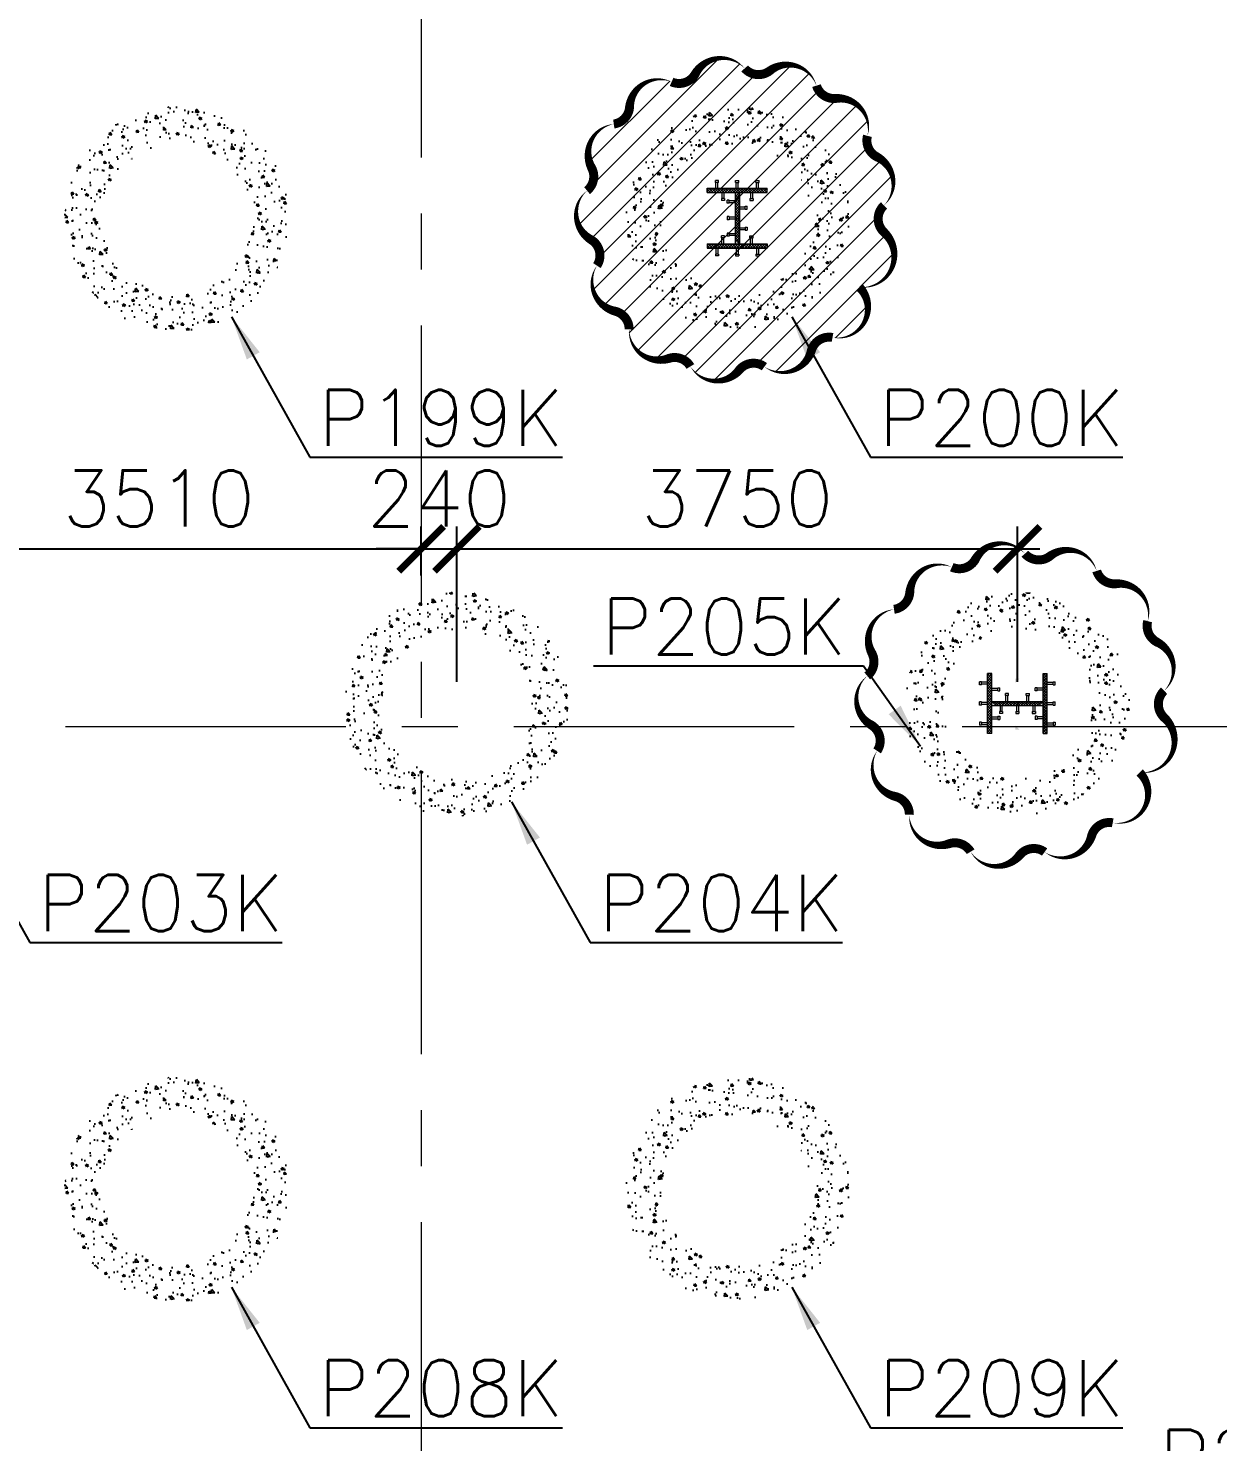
# Model space of a CAD drawing. Header units: millimetres. Extents: x -346728 to 1320345, y -537202 to -385966.
# Drawn here: x 210610 to 218569, y -444677 to -435219 of the extents above; entities that cross this region are included whole.
import ezdxf

# ---------------------------------------------------------------- set-up
doc = ezdxf.new("R2010")
doc.units = ezdxf.units.MM
doc.header["$LTSCALE"] = 100
doc.linetypes.add('X1326_GLB$0$CENTER', pattern=[2, 1.25, -0.25, 0.25, -0.25])
for name, color, linetype, lineweight in [('A-giao thong', 8, 'Continuous', 15), ('KCMANH', 8, 'Continuous', 13), ('KINGPOST', 5, 'Continuous', 20), ('X1326_GLB$0$A-tim', 8, 'X1326_GLB$0$CENTER', 9)]:
    doc.layers.add(name, color=color, linetype=linetype, lineweight=lineweight)
doc.layers.add('CL load', color=1, linetype='Continuous', plot=False)
for name, color, linetype in [('hach', 253, 'Continuous'), ('PILE MARK', 8, 'Continuous'), ('PL', 3, 'Continuous')]:
    doc.layers.add(name, color=color, linetype=linetype)
doc.styles.add('simplex', font='simplex.shx')
doc.dimstyles.new('100', dxfattribs={"dimscale": 150, "dimtxt": 2.5, "dimasz": 2, "dimexe": 1, "dimexo": 1, "dimgap": 1, "dimtad": 1, "dimdec": 0, "dimzin": 0, "dimdsep": 46, "dimtxsty": 'simplex', "dimblk": 'ARCHTICK', "dimcen": 1, "dimdle": 1, "dimclrd": 256, "dimclre": 256, "dimclrt": 6, "dimadec": 0, "dimazin": 0, "dimtfac": 1, "dimtdec": 0, "dimtix": 1, "dimtmove": 2, "dimatfit": 3, "dimfxl": 1, "dimtolj": 1, "dimtzin": 0, "dimarcsym": 0})
pattern_1 = [(45, (188543.33, 11377564.439), (-8.980256121, 8.980256121), []), (135, (188543.33, 11377564.439), (-8.980256121, -8.980256121), [])]

# ---------------------------------------------------------------- blocks, each defined once
blk = doc.blocks.new('_ArchTick')
at = {"color": 0, "linetype": 'ByBlock', "const_width": 0.15}
blk.add_lwpolyline([(-0.5, -0.5), (0.5, 0.5)], dxfattribs=at)
blk = doc.blocks.new('*D407')
at = {"layer": 'CL load', "lineweight": -2, "transparency": 16777216}
for p, q in [((209728.3, -439591.6), (209728.3, -438552.8)), ((213238.6, -438880.9), (213238.6, -438552.8)), ((209578.3, -438702.8), (213388.6, -438702.8))]:
    blk.add_line(p, q, dxfattribs=at)
at = {"layer": 'DEFPOINTS', "color": 0, "transparency": 16777216}
for p in [(213238.6, -438702.8), (213238.6, -439030.9), (209728.3, -439741.6)]:
    blk.add_point(p, dxfattribs=at)
at = {"layer": 'CL load', "lineweight": -2, "transparency": 16777216, "xscale": 300, "yscale": 300, "zscale": 300, "rotation": 180}
blk.add_blockref('_ArchTick', (209728.3, -438702.8), dxfattribs=at)
at = {"layer": 'CL load', "lineweight": -2, "transparency": 16777216, "xscale": 300, "yscale": 300, "zscale": 300}
blk.add_blockref('_ArchTick', (213238.6, -438702.8), dxfattribs=at)
at = {"layer": 'CL load', "color": 6, "transparency": 16777216, "insert": (211483.4, -438365.3), "char_height": 375, "attachment_point": 5, "style": 'simplex'}
blk.add_mtext('\\A1;3510', dxfattribs=at)
blk = doc.blocks.new('*D408')
at = {"layer": 'CL load', "lineweight": -2, "transparency": 16777216}
for p, q in [((213238.6, -438880.9), (213238.6, -438552.8)), ((213478.3, -439591.6), (213478.3, -438552.8)), ((213238.6, -438702.8), (212938.6, -438702.8)), ((213238.6, -438702.8), (213478.3, -438702.8)), ((213478.3, -438702.8), (213778.3, -438702.8))]:
    blk.add_line(p, q, dxfattribs=at)
at = {"layer": 'DEFPOINTS', "color": 0, "transparency": 16777216}
for p in [(213478.3, -438702.8), (213238.6, -439030.9), (213478.3, -439741.6)]:
    blk.add_point(p, dxfattribs=at)
at = {"layer": 'CL load', "lineweight": -2, "transparency": 16777216, "xscale": 300, "yscale": 300, "zscale": 300}
blk.add_blockref('_ArchTick', (213238.6, -438702.8), dxfattribs=at)
at = {"layer": 'CL load', "lineweight": -2, "transparency": 16777216, "xscale": 300, "yscale": 300, "zscale": 300, "rotation": 180}
blk.add_blockref('_ArchTick', (213478.3, -438702.8), dxfattribs=at)
at = {"layer": 'CL load', "color": 6, "transparency": 16777216, "insert": (213358.4, -438365.3), "char_height": 375, "attachment_point": 5, "style": 'simplex'}
blk.add_mtext('\\A1;240', dxfattribs=at)
blk = doc.blocks.new('*D409')
at = {"layer": 'CL load', "lineweight": -2, "transparency": 16777216}
for p, q in [((213478.3, -439591.6), (213478.3, -438552.8)), ((217228.3, -439591.6), (217228.3, -438552.8)), ((213328.3, -438702.8), (217378.3, -438702.8))]:
    blk.add_line(p, q, dxfattribs=at)
at = {"layer": 'DEFPOINTS', "color": 0, "transparency": 16777216}
for p in [(217228.3, -438702.8), (213478.3, -439741.6), (217228.3, -439741.6)]:
    blk.add_point(p, dxfattribs=at)
at = {"layer": 'CL load', "lineweight": -2, "transparency": 16777216, "xscale": 300, "yscale": 300, "zscale": 300, "rotation": 180}
blk.add_blockref('_ArchTick', (213478.3, -438702.8), dxfattribs=at)
at = {"layer": 'CL load', "lineweight": -2, "transparency": 16777216, "xscale": 300, "yscale": 300, "zscale": 300}
blk.add_blockref('_ArchTick', (217228.3, -438702.8), dxfattribs=at)
at = {"layer": 'CL load', "color": 6, "transparency": 16777216, "insert": (215353.3, -438365.3), "char_height": 375, "attachment_point": 5, "style": 'simplex'}
blk.add_mtext('\\A1;3750', dxfattribs=at)
blk = doc.blocks.new('LVL-KHUNGTEN')
blk.add_lwpolyline([(61072.9, 41092.8), (119123.5, 41092.8), (119123.5, 61.9), (61072.9, 61.9)], close=True)
blk = doc.blocks.new('KP50')
at = {"ltscale": 0.1}
h = blk.add_hatch(color=6, dxfattribs=at)
h.dxf.hatch_style = 1
h.paths.add_polyline_path([(14.4, 171.2), (-14.4, 171.2), (-14.4, 142.4)])
h.paths.add_polyline_path([(-14.4, -142.4), (-14.4, -171.2), (14.4, -171.2)])
at = {"layer": 'KCMANH', "linetype": 'ByBlock'}
h = blk.add_hatch(dxfattribs=at)
h.set_pattern_fill('ANSI37', color=6, scale=4, style=0)
h.set_pattern_definition(pattern_1)
h.paths.add_polyline_path([(-200, 200), (-200, 171.2), (200, 171.2), (200, 200)])
h = blk.add_hatch(dxfattribs=at)
h.set_pattern_fill('ANSI37', color=6, scale=4, style=0)
h.set_pattern_definition([(45, (188728.93, 11377564.439), (-8.980256121, 8.980256121), []), (135, (188728.93, 11377564.439), (-8.980256121, -8.980256121), [])])
h.paths.add_polyline_path([(14.4, 171.2), (-14.4, 142.4), (-14.4, -142.4), (14.4, -171.2)])
h = blk.add_hatch(dxfattribs=at)
h.set_pattern_fill('ANSI37', color=6, scale=4, style=0)
h.set_pattern_definition(pattern_1)
h.paths.add_polyline_path([(-200, -171.2), (-200, -200), (200, -200), (200, -171.2)])
for p, q in [((-125.2, 252.8), (-146, 252.8)), ((-146, 240), (-146, 252.8)), ((-125.2, 240), (-146, 240)), ((-142, 200), (-142, 240)), ((-129.2, 200), (-129.2, 240)), ((-125.2, 240), (-125.2, 252.8)), ((-10.4, 252.8), (10.4, 252.8)), ((-10.4, 240), (-10.4, 252.8)), ((-10.4, 240), (10.4, 240)), ((-6.4, 200), (-6.4, 240)), ((6.4, 200), (6.4, 240)), ((10.4, 240), (10.4, 252.8)), ((125.2, 252.8), (146, 252.8)), ((125.2, 240), (125.2, 252.8)), ((125.2, 240), (146, 240)), ((129.2, 200), (129.2, 240)), ((142, 200), (142, 240)), ((146, 240), (146, 252.8)), ((-85.2, 131.2), (-106, 131.2)), ((-106, 131.2), (-106, 118.4)), ((-85.2, 118.4), (-106, 118.4)), ((-102, 171.2), (-102, 131.2)), ((-89.2, 171.2), (-89.2, 131.2)), ((-85.2, 131.2), (-85.2, 118.4)), ((-67.2, 99.6), (-67.2, 120.4)), ((-54.4, 120.4), (-67.2, 120.4)), ((-54.4, 99.6), (-67.2, 99.6)), ((-54.4, 99.6), (-54.4, 120.4)), ((-14.4, 116.4), (-54.4, 116.4)), ((-14.4, 103.6), (-54.4, 103.6)), ((85.2, 131.2), (106, 131.2)), ((85.2, 131.2), (85.2, 118.4)), ((85.2, 118.4), (106, 118.4)), ((89.2, 171.2), (89.2, 131.2)), ((102, 171.2), (102, 131.2)), ((106, 131.2), (106, 118.4)), ((-67.2, 10.4), (-67.2, -10.4)), ((-54.4, 10.4), (-67.2, 10.4)), ((-54.4, 10.4), (-54.4, -10.4)), ((-14.4, 6.4), (-54.4, 6.4)), ((14.4, 76.4), (54.4, 76.4)), ((14.4, 63.6), (54.4, 63.6)), ((54.4, 59.6), (54.4, 80.4)), ((54.4, 80.4), (67.2, 80.4)), ((54.4, 59.6), (67.2, 59.6)), ((67.2, 59.6), (67.2, 80.4)), ((-54.4, -10.4), (-67.2, -10.4)), ((-14.4, -6.4), (-54.4, -6.4)), ((14.4, -63.6), (54.4, -63.6)), ((14.4, -76.4), (54.4, -76.4)), ((54.4, -59.6), (54.4, -80.4)), ((54.4, -59.6), (67.2, -59.6)), ((54.4, -80.4), (67.2, -80.4)), ((67.2, -59.6), (67.2, -80.4)), ((-85.2, -118.4), (-106, -118.4)), ((-106, -131.2), (-106, -118.4)), ((-85.2, -131.2), (-106, -131.2)), ((-102, -171.2), (-102, -131.2)), ((-89.2, -171.2), (-89.2, -131.2)), ((-85.2, -131.2), (-85.2, -118.4)), ((-67.2, -99.6), (-67.2, -120.4)), ((-54.4, -99.6), (-67.2, -99.6)), ((-54.4, -120.4), (-67.2, -120.4)), ((-54.4, -99.6), (-54.4, -120.4)), ((-14.4, -103.6), (-54.4, -103.6)), ((-14.4, -116.4), (-54.4, -116.4)), ((85.2, -118.4), (106, -118.4)), ((85.2, -131.2), (85.2, -118.4)), ((85.2, -131.2), (106, -131.2)), ((89.2, -171.2), (89.2, -131.2)), ((102, -171.2), (102, -131.2)), ((106, -131.2), (106, -118.4)), ((-125.2, -240), (-146, -240)), ((-146, -240), (-146, -252.8)), ((-125.2, -252.8), (-146, -252.8)), ((-142, -200), (-142, -240)), ((-129.2, -200), (-129.2, -240)), ((-125.2, -240), (-125.2, -252.8)), ((-10.4, -240), (10.4, -240)), ((-10.4, -240), (-10.4, -252.8)), ((-10.4, -252.8), (10.4, -252.8)), ((-6.4, -200), (-6.4, -240)), ((6.4, -200), (6.4, -240)), ((10.4, -240), (10.4, -252.8)), ((125.2, -240), (146, -240)), ((125.2, -240), (125.2, -252.8)), ((125.2, -252.8), (146, -252.8)), ((129.2, -200), (129.2, -240)), ((142, -200), (142, -240)), ((146, -240), (146, -252.8))]:
    blk.add_line(p, q, dxfattribs=at)
at = {"layer": 'KINGPOST', "color": 6, "linetype": 'ByBlock'}
for p, q in [((-200, 200), (200, 200)), ((-200, 171.2), (-200, 200)), ((200, 171.2), (200, 200)), ((-200, 171.2), (200, 171.2)), ((-14.4, 171.2), (-14.4, -171.2)), ((-14.4, 142.4), (14.4, 171.2)), ((14.4, 171.2), (14.4, -171.2)), ((-200, -171.2), (200, -171.2)), ((-200, -171.2), (-200, -200)), ((-14.4, -142.4), (14.4, -171.2)), ((200, -171.2), (200, -200)), ((-200, -200), (200, -200))]:
    blk.add_line(p, q, dxfattribs=at)
blk.add_lwpolyline([(-14.4, 0), (14.4, 0)], dxfattribs=at)
blk = doc.blocks.new('B1 Kingpost Layout Plan1')
at = {"layer": 'KCMANH', "linetype": 'ByBlock'}
blk.add_blockref('KP50', (64989.6, -21723.8, 0), dxfattribs=at)
at = {"layer": 'KCMANH', "linetype": 'ByBlock', "rotation": 90}
blk.add_blockref('KP50', (66864.6, -24971.4, 0), dxfattribs=at)

msp = doc.modelspace()

# ---------------------------------------------------------------- hatches: boundary and pattern name
at = {"ltscale": 0.1}
h = msp.add_hatch(color=3, dxfattribs=at)
h.dxf.hatch_style = 1
h.paths.add_polyline_path([(215367.7, -436322.8), (215338.9, -436322.8), (215338.9, -436351.6)])
h.paths.add_polyline_path([(215338.9, -436636.4), (215338.9, -436665.2), (215367.7, -436665.2)])
h = msp.add_hatch(color=6, dxfattribs=at)
h.dxf.hatch_style = 1
h.paths.add_polyline_path([(217242.7, -439570.4), (217213.9, -439570.4), (217213.9, -439599.2)])
h.paths.add_polyline_path([(217213.9, -439884), (217213.9, -439912.8), (217242.7, -439912.8)])
at = {"layer": 'A-giao thong', "transparency": 33554572}
h = msp.add_hatch(dxfattribs=at)
h.set_pattern_fill('ANSI31', color=256, scale=1000)
h.set_pattern_definition([(45, (177004.3, -533750.62), (-88.38835, 88.38835), [])])
edge = h.paths.add_edge_path()
edge.add_arc((216198.4, -436258.3), 200.1, 313.189, 423.189)
edge.add_arc((216344.2, -435969.8), 123.2, 165.32463, 243.189, ccw=False)
edge.add_arc((216031.2, -435887.8), 200.3, 345.32463, 455.32463)
edge.add_arc((216001.2, -435565.7), 123.2, 197.45235, 275.32463, ccw=False)
edge.add_arc((215692.7, -435662.7), 200.2, 17.45235, 127.45235)
edge.add_arc((215496, -435405.9), 123.2, 221.33742, 307.45235, ccw=False)
edge.add_arc((215250.9, -435621.5), 203.2, 41.33742, 151.33742)
edge.add_arc((214964.6, -435465), 123.2, 245.97207, 331.33742, ccw=False)
edge.add_arc((214832.9, -435760.4), 200.3, 65.97207, 175.97207)
edge.add_arc((214510.2, -435737.6), 123.2, 278.09941, 355.97207, ccw=False)
edge.add_arc((214555.8, -436057.9), 200.3, 98.09941, 208.09941)
edge.add_arc((214270.4, -436210.3), 123.2, -50.51419, 28.09941, ccw=False)
edge.add_arc((214476.4, -436460.2), 200.7, 129.48581, 239.48581)
edge.add_arc((214311.9, -436739.2), 123.2, -33.38585, 59.48581, ccw=False)
edge.add_arc((214581.9, -436917.1), 200.1, 146.61415, 256.61415)
edge.add_arc((214507, -437231.6), 123.2, -1.25134, 76.61415, ccw=False)
edge.add_arc((214830.5, -437238.7), 200.3, 178.74866, 288.74866)
edge.add_arc((214934.5, -437545), 123.2, 30.87684, 108.74866, ccw=False)
edge.add_arc((215212, -437379.1), 200.2, 210.87684, 320.87684)
edge.add_arc((215462.9, -437583.1), 123.2, 54.01227, 140.87684, ccw=False)
edge.add_arc((215654.7, -437319.1), 203.1, 234.01227, 344.01227)
edge.add_arc((215968.4, -437409), 123.2, 79.39644, 164.01227, ccw=False)
edge.add_arc((216027.9, -437091), 200.3, 259.39644, 404.1286)
edge.add_arc((216192.8, -436740.7), 212, 264.27964, 407.39823)
edge.add_arc((216419.6, -436494), 123.2, 133.189, 227.39823, ccw=False)
at = {"layer": 'hach'}
h = msp.add_hatch(dxfattribs=at)
h.set_pattern_fill('ANSI31', color=256, scale=70)
h.set_pattern_definition([(45, (121918.56, -508591.22), (-157.15448, 157.15448), [])])
h.paths.add_polyline_path([(142200.7, -410142.2), (128621.2, -428107.5), (155914.1, -501359), (162214.1, -503970.9), (238136.4, -469396.6), (242695.2, -462329.4), (242687.2, -415142.7), (237685.1, -410142.2)])
h.paths.add_polyline_path([(142797.9, -411342.2), (129975.7, -428305.7), (156856.2, -500450.6), (162191.6, -502662.6), (237318.8, -468450.4), (241495.1, -461976.1), (241487, -415639.4), (237188.2, -411342.2)], flags=16)
h = msp.add_hatch(dxfattribs=at)
h.set_pattern_fill('AR-CONC', color=256, scale=4)
h.set_pattern_definition([(50, (121918.56, -508591.2), (728.7387, -63.7563), [76.2, -838.2]), (355, (121918.56, -508591.2), (-140.9737, 764.2274), [60.96, -670.5623]), (100.45144, (121979.3, -508596.54), (587.765, 700.471), [64.76, -712.361]), (46.1842, (121918.6, -508388), (1084.316, -168.1693), [114.3, -1257.3]), (96.63556, (122008.9, -508402), (949.6165, 989.7045), [97.14, -1068.5424]), (351.18415, (121918.6, -508388), (949.6165, 989.7045), [91.44, -1005.839]), (21, (122020.16, -508438.8), (606.4576, -409.0608), [76.2, -838.2]), (326, (122020.16, -508438.8), (247.208, 736.752), [60.96, -670.56]), (71.45144, (122070.7, -508472.9), (853.6657, 327.691), [64.76, -712.3598]), (37.5, (121918.56, -508591.22), (12.3544, 338.22016), [0, -662.432, 0, -680.72, 0, -673.1]), (7.5, (121918.56, -508591.22), (267.27865, 400.7223), [0, -388.112, 0, -647.192, 0, -256.54]), (327.5, (121692, -508591.22), (542.3624, -22.91498), [0, -254, 0, -792.48, 0, -1051.56]), (317.5, (121590.4, -508591.2), (592.5167, 101.706), [0, -330.2, 0, -526.288, 0, -746.76])])
h.paths.add_polyline_path([(142200.7, -410142.2), (128621.2, -428107.5), (155914.1, -501359), (162214.1, -503970.9), (238136.4, -469396.6), (242695.2, -462329.4), (242687.2, -415142.7), (237685.1, -410142.2)])
h.paths.add_polyline_path([(142797.9, -411342.2), (129975.7, -428305.7), (156856.2, -500450.6), (162191.6, -502662.6), (237318.8, -468450.4), (241495.1, -461976.1), (241487, -415639.4), (237188.2, -411342.2)], flags=16)
at = {"layer": 'PL'}
h = msp.add_hatch(dxfattribs=at)
h.set_pattern_fill('AR-CONC', color=6)
h.set_pattern_definition([(130, (204105.03, -448955.26), (-182.1847, -15.9391), [19.05, -209.55]), (185, (204105.03, -448955.26), (35.2434, 191.0568), [15.24, -167.6406]), (79.5486, (204089.85, -448956.59), (-146.9412, 175.1178), [16.19, -178.0902]), (133.8158, (204105.03, -448904.46), (-271.079, -42.0423), [28.575, -314.325]), (83.3644, (204082.44, -448907.97), (-237.404, 247.426), [24.285, -267.1356]), (188.8158, (204105.03, -448904.46), (-237.404, 247.426), [22.86, -251.4597]), (159, (204079.63, -448917.16), (-151.6144, -102.2652), [19.05, -209.55]), (214, (204079.63, -448917.16), (-61.802, 184.188), [15.24, -167.64]), (108.5486, (204067, -448925.68), (-213.4164, 81.9228), [16.19, -178.09]), (142.5, (204105.03, -448955.26), (-3.0886, 84.55504), [0, -165.608, 0, -170.18, 0, -168.275]), (172.5, (204105.03, -448955.26), (-66.81966, 100.1806), [0, -97.028, 0, -161.798, 0, -64.135]), (212.5, (204161.67, -448955.26), (-135.5906, -5.72874), [0, -63.5, 0, -198.12, 0, -262.89]), (222.5, (204187.07, -448955.26), (-148.1292, 25.4265), [0, -82.55, 0, -131.572, 0, -186.69])])
edge = h.paths.add_edge_path()
edge.add_ellipse((211603.3, -436494), major_axis=(530.3, 530.3), ratio=1, start_angle=135, end_angle=315)
edge.add_ellipse((211603.3, -436494), major_axis=(530.3, 530.3), ratio=1, start_angle=315, end_angle=495)
edge = h.paths.add_edge_path(flags=16)
edge.add_ellipse((211603.3, -436494), major_axis=(-353.6, 353.6), ratio=1, start_angle=45, end_angle=225, ccw=False)
edge.add_ellipse((211603.3, -436494), major_axis=(-353.6, 353.6), ratio=1, start_angle=-135, end_angle=45, ccw=False)
h.paths.add_polyline_path([(211603.3, -435994), (212036.3, -436744), (211170.3, -436744)], flags=0)
h = msp.add_hatch(dxfattribs=at)
h.set_pattern_fill('AR-CONC', color=6)
h.set_pattern_definition([(130, (204105.03, -448955.26), (-182.1847, -15.9391), [19.05, -209.55]), (185, (204105.03, -448955.26), (35.2434, 191.0568), [15.24, -167.6406]), (79.5486, (204089.85, -448956.59), (-146.9412, 175.1178), [16.19, -178.0902]), (133.8158, (204105.03, -448904.46), (-271.079, -42.0423), [28.575, -314.325]), (83.3644, (204082.44, -448907.97), (-237.404, 247.426), [24.285, -267.1356]), (188.8158, (204105.03, -448904.46), (-237.404, 247.426), [22.86, -251.4597]), (159, (204079.63, -448917.16), (-151.6144, -102.2652), [19.05, -209.55]), (214, (204079.63, -448917.16), (-61.802, 184.188), [15.24, -167.64]), (108.5486, (204067, -448925.68), (-213.4164, 81.9228), [16.19, -178.09]), (142.5, (204105.03, -448955.26), (-3.0886, 84.55504), [0, -165.608, 0, -170.18, 0, -168.275]), (172.5, (204105.03, -448955.26), (-66.81966, 100.1806), [0, -97.028, 0, -161.798, 0, -64.135]), (212.5, (204161.673, -448955.26), (-135.5906, -5.72874), [0, -63.5, 0, -198.12, 0, -262.89]), (222.5, (204187.07, -448955.26), (-148.1292, 25.4265), [0, -82.55, 0, -131.572, 0, -186.69])])
edge = h.paths.add_edge_path()
edge.add_ellipse((211603.3, -436494), major_axis=(530.3, 530.3), ratio=1, start_angle=135, end_angle=315)
edge.add_ellipse((211603.3, -436494), major_axis=(530.3, 530.3), ratio=1, start_angle=315, end_angle=495)
edge = h.paths.add_edge_path(flags=16)
edge.add_ellipse((211603.3, -436494), major_axis=(-353.6, 353.6), ratio=1, start_angle=45, end_angle=225, ccw=False)
edge.add_ellipse((211603.3, -436494), major_axis=(353.6, 353.6), ratio=1, start_angle=-45, end_angle=135, ccw=False)
h.paths.add_polyline_path([(211603.3, -435994), (212036.3, -436744), (211170.3, -436744)], flags=0)
h = msp.add_hatch(dxfattribs=at)
h.set_pattern_fill('AR-CONC', color=6)
h.set_pattern_definition([(130, (200355.03, -448955.26), (-182.1847, -15.9391), [19.05, -209.55]), (185, (200355.03, -448955.26), (35.2434, 191.0568), [15.24, -167.6406]), (79.5486, (200339.85, -448956.59), (-146.9412, 175.1178), [16.19, -178.0902]), (133.8158, (200355.03, -448904.46), (-271.079, -42.0423), [28.575, -314.325]), (83.3644, (200332.44, -448907.97), (-237.404, 247.426), [24.285, -267.1356]), (188.8158, (200355.03, -448904.46), (-237.404, 247.426), [22.86, -251.4597]), (159, (200329.63, -448917.16), (-151.6144, -102.2652), [19.05, -209.55]), (214, (200329.63, -448917.16), (-61.802, 184.188), [15.24, -167.64]), (108.5486, (200317, -448925.68), (-213.4164, 81.9228), [16.19, -178.09]), (142.5, (200355.03, -448955.26), (-3.0886, 84.55504), [0, -165.608, 0, -170.18, 0, -168.275]), (172.5, (200355.03, -448955.26), (-66.81966, 100.18057), [0, -97.028, 0, -161.798, 0, -64.135]), (212.5, (200411.67, -448955.26), (-135.5906, -5.72874), [0, -63.5, 0, -198.12, 0, -262.89]), (222.5, (200437.07, -448955.26), (-148.1292, 25.4265), [0, -82.55, 0, -131.572, 0, -186.69])])
edge = h.paths.add_edge_path()
edge.add_ellipse((215353.3, -436494), major_axis=(530.3, 530.3), ratio=1, start_angle=135, end_angle=315)
edge.add_ellipse((215353.3, -436494), major_axis=(530.3, 530.3), ratio=1, start_angle=315, end_angle=495)
edge = h.paths.add_edge_path(flags=16)
edge.add_ellipse((215353.3, -436494), major_axis=(-353.6, 353.6), ratio=1, start_angle=45, end_angle=225, ccw=False)
edge.add_ellipse((215353.3, -436494), major_axis=(-353.6, 353.6), ratio=1, start_angle=-135, end_angle=45, ccw=False)
h.paths.add_polyline_path([(215353.3, -435994), (215786.3, -436744), (214920.3, -436744)], flags=0)
h = msp.add_hatch(dxfattribs=at)
h.set_pattern_fill('AR-CONC', color=6)
h.set_pattern_definition([(130, (200355.03, -448955.26), (-182.1847, -15.9391), [19.05, -209.55]), (185, (200355.03, -448955.26), (35.2434, 191.0568), [15.24, -167.6406]), (79.5486, (200339.85, -448956.59), (-146.9412, 175.1178), [16.19, -178.0902]), (133.8158, (200355.03, -448904.46), (-271.079, -42.0423), [28.575, -314.325]), (83.3644, (200332.44, -448907.97), (-237.404, 247.426), [24.285, -267.1356]), (188.8158, (200355.03, -448904.46), (-237.404, 247.426), [22.86, -251.4597]), (159, (200329.63, -448917.16), (-151.6144, -102.2652), [19.05, -209.55]), (214, (200329.63, -448917.16), (-61.802, 184.188), [15.24, -167.64]), (108.5486, (200317, -448925.68), (-213.4164, 81.9228), [16.19, -178.09]), (142.5, (200355.03, -448955.26), (-3.0886, 84.55504), [0, -165.608, 0, -170.18, 0, -168.275]), (172.5, (200355.03, -448955.26), (-66.81966, 100.18057), [0, -97.028, 0, -161.798, 0, -64.135]), (212.5, (200411.673, -448955.26), (-135.5906, -5.72874), [0, -63.5, 0, -198.12, 0, -262.89]), (222.5, (200437.07, -448955.26), (-148.1292, 25.4265), [0, -82.55, 0, -131.572, 0, -186.69])])
edge = h.paths.add_edge_path()
edge.add_ellipse((215353.3, -436494), major_axis=(530.3, 530.3), ratio=1, start_angle=135, end_angle=315)
edge.add_ellipse((215353.3, -436494), major_axis=(530.3, 530.3), ratio=1, start_angle=315, end_angle=495)
edge = h.paths.add_edge_path(flags=16)
edge.add_ellipse((215353.3, -436494), major_axis=(-353.6, 353.6), ratio=1, start_angle=45, end_angle=225, ccw=False)
edge.add_ellipse((215353.3, -436494), major_axis=(353.6, 353.6), ratio=1, start_angle=-45, end_angle=135, ccw=False)
h.paths.add_polyline_path([(215353.3, -435994), (215786.3, -436744), (214920.3, -436744)], flags=0)
h = msp.add_hatch(dxfattribs=at)
h.set_pattern_fill('AR-CONC', color=6)
h.set_pattern_definition([(130, (202230.03, -452202.86), (-182.1847, -15.9391), [19.05, -209.55]), (185, (202230.03, -452202.86), (35.2434, 191.0568), [15.24, -167.6406]), (79.5486, (202214.85, -452204.19), (-146.9412, 175.1178), [16.19, -178.0902]), (133.8158, (202230.03, -452152.06), (-271.079, -42.0423), [28.575, -314.325]), (83.3644, (202207.44, -452155.56), (-237.404, 247.426), [24.285, -267.1356]), (188.8158, (202230.03, -452152.06), (-237.404, 247.426), [22.86, -251.4597]), (159, (202204.63, -452164.76), (-151.6144, -102.2652), [19.05, -209.55]), (214, (202204.63, -452164.76), (-61.802, 184.188), [15.24, -167.64]), (108.5486, (202192, -452173.28), (-213.4164, 81.9228), [16.19, -178.09]), (142.5, (202230.03, -452202.86), (-3.0886, 84.55504), [0, -165.608, 0, -170.18, 0, -168.275]), (172.5, (202230.03, -452202.86), (-66.81966, 100.18057), [0, -97.028, 0, -161.798, 0, -64.135]), (212.5, (202286.67, -452202.86), (-135.5906, -5.72874), [0, -63.5, 0, -198.12, 0, -262.89]), (222.5, (202312.07, -452202.86), (-148.1292, 25.4265), [0, -82.55, 0, -131.572, 0, -186.69])])
edge = h.paths.add_edge_path()
edge.add_ellipse((213478.3, -439741.6), major_axis=(-530.3, 530.3), ratio=1, start_angle=45, end_angle=225)
edge.add_ellipse((213478.3, -439741.6), major_axis=(530.3, 530.3), ratio=1, start_angle=315, end_angle=495)
edge = h.paths.add_edge_path(flags=16)
edge.add_ellipse((213478.3, -439741.6), major_axis=(353.6, 353.6), ratio=1, start_angle=135, end_angle=315, ccw=False)
edge.add_ellipse((213478.3, -439741.6), major_axis=(-353.6, 353.6), ratio=1, start_angle=-135, end_angle=45, ccw=False)
h.paths.add_polyline_path([(213478.3, -439241.6), (213911.3, -439991.6), (213045.3, -439991.6)], flags=0)
h = msp.add_hatch(dxfattribs=at)
h.set_pattern_fill('AR-CONC', color=6)
h.set_pattern_definition([(130, (202230.03, -452202.86), (-182.1847, -15.9391), [19.05, -209.55]), (185, (202230.03, -452202.86), (35.2434, 191.0568), [15.24, -167.6406]), (79.5486, (202214.85, -452204.19), (-146.9412, 175.1178), [16.19, -178.0902]), (133.8158, (202230.03, -452152.06), (-271.079, -42.0423), [28.575, -314.325]), (83.3644, (202207.44, -452155.56), (-237.404, 247.426), [24.285, -267.1356]), (188.8158, (202230.03, -452152.06), (-237.404, 247.426), [22.86, -251.4597]), (159, (202204.63, -452164.76), (-151.6144, -102.2652), [19.05, -209.55]), (214, (202204.63, -452164.76), (-61.802, 184.188), [15.24, -167.64]), (108.5486, (202192, -452173.28), (-213.4164, 81.9228), [16.19, -178.09]), (142.5, (202230.03, -452202.86), (-3.0886, 84.55504), [0, -165.608, 0, -170.18, 0, -168.275]), (172.5, (202230.03, -452202.86), (-66.81966, 100.18057), [0, -97.028, 0, -161.798, 0, -64.135]), (212.5, (202286.673, -452202.86), (-135.5906, -5.72874), [0, -63.5, 0, -198.12, 0, -262.89]), (222.5, (202312.07, -452202.86), (-148.1292, 25.4265), [0, -82.55, 0, -131.572, 0, -186.69])])
edge = h.paths.add_edge_path()
edge.add_ellipse((213478.3, -439741.6), major_axis=(-530.3, 530.3), ratio=1, start_angle=45, end_angle=225)
edge.add_ellipse((213478.3, -439741.6), major_axis=(530.3, 530.3), ratio=1, start_angle=315, end_angle=495)
edge = h.paths.add_edge_path(flags=16)
edge.add_ellipse((213478.3, -439741.6), major_axis=(-353.6, 353.6), ratio=1, start_angle=45, end_angle=225, ccw=False)
edge.add_ellipse((213478.3, -439741.6), major_axis=(353.6, 353.6), ratio=1, start_angle=-45, end_angle=135, ccw=False)
h.paths.add_polyline_path([(213478.3, -439241.6), (213911.3, -439991.6), (213045.3, -439991.6)], flags=0)
h = msp.add_hatch(dxfattribs=at)
h.set_pattern_fill('AR-CONC', color=6)
h.set_pattern_definition([(130, (198480.03, -452202.86), (-182.1847, -15.9391), [19.05, -209.55]), (185, (198480.03, -452202.86), (35.2434, 191.0568), [15.24, -167.6406]), (79.54856, (198464.85, -452204.19), (-146.9412, 175.1178), [16.19, -178.0902]), (133.8158, (198480.03, -452152.06), (-271.079, -42.0423), [28.575, -314.325]), (83.3644, (198457.44, -452155.56), (-237.404, 247.426), [24.285, -267.1356]), (188.8158, (198480.03, -452152.06), (-237.404, 247.426), [22.86, -251.4597]), (159, (198454.63, -452164.76), (-151.6144, -102.2652), [19.05, -209.55]), (214, (198454.63, -452164.76), (-61.802, 184.188), [15.24, -167.64]), (108.54855, (198442, -452173.28), (-213.4164, 81.9228), [16.19, -178.09]), (142.5, (198480.03, -452202.86), (-3.0886, 84.55504), [0, -165.608, 0, -170.18, 0, -168.275]), (172.5, (198480.03, -452202.86), (-66.81966, 100.18057), [0, -97.028, 0, -161.798, 0, -64.135]), (212.5, (198536.67, -452202.86), (-135.5906, -5.72874), [0, -63.5, 0, -198.12, 0, -262.89]), (222.5, (198562.07, -452202.86), (-148.1292, 25.4265), [0, -82.55, 0, -131.572, 0, -186.69])])
edge = h.paths.add_edge_path()
edge.add_ellipse((217228.3, -439741.6), major_axis=(-530.3, 530.3), ratio=1, start_angle=45, end_angle=225)
edge.add_ellipse((217228.3, -439741.6), major_axis=(530.3, 530.3), ratio=1, start_angle=315, end_angle=495)
edge = h.paths.add_edge_path(flags=16)
edge.add_ellipse((217228.3, -439741.6), major_axis=(353.6, 353.6), ratio=1, start_angle=135, end_angle=315, ccw=False)
edge.add_ellipse((217228.3, -439741.6), major_axis=(-353.6, 353.6), ratio=1, start_angle=-135, end_angle=45, ccw=False)
h.paths.add_polyline_path([(217228.3, -439241.6), (217661.3, -439991.6), (216795.3, -439991.6)], flags=0)
h = msp.add_hatch(dxfattribs=at)
h.set_pattern_fill('AR-CONC', color=6)
h.set_pattern_definition([(130, (198480.03, -452202.86), (-182.1847, -15.9391), [19.05, -209.55]), (185, (198480.03, -452202.86), (35.2434, 191.0568), [15.24, -167.6406]), (79.54856, (198464.85, -452204.19), (-146.9412, 175.1178), [16.19, -178.0902]), (133.8158, (198480.03, -452152.06), (-271.079, -42.0423), [28.575, -314.325]), (83.3644, (198457.44, -452155.56), (-237.404, 247.426), [24.285, -267.1356]), (188.8158, (198480.03, -452152.06), (-237.404, 247.426), [22.86, -251.4597]), (159, (198454.63, -452164.76), (-151.6144, -102.2652), [19.05, -209.55]), (214, (198454.63, -452164.76), (-61.802, 184.188), [15.24, -167.64]), (108.54855, (198442, -452173.28), (-213.4164, 81.9228), [16.19, -178.09]), (142.5, (198480.03, -452202.86), (-3.0886, 84.55504), [0, -165.608, 0, -170.18, 0, -168.275]), (172.5, (198480.03, -452202.86), (-66.81966, 100.18057), [0, -97.028, 0, -161.798, 0, -64.135]), (212.5, (198536.673, -452202.86), (-135.5906, -5.72874), [0, -63.5, 0, -198.12, 0, -262.89]), (222.5, (198562.07, -452202.86), (-148.1292, 25.4265), [0, -82.55, 0, -131.572, 0, -186.69])])
edge = h.paths.add_edge_path()
edge.add_ellipse((217228.3, -439741.6), major_axis=(-530.3, 530.3), ratio=1, start_angle=45, end_angle=225)
edge.add_ellipse((217228.3, -439741.6), major_axis=(530.3, 530.3), ratio=1, start_angle=315, end_angle=495)
edge = h.paths.add_edge_path(flags=16)
edge.add_ellipse((217228.3, -439741.6), major_axis=(-353.6, 353.6), ratio=1, start_angle=45, end_angle=225, ccw=False)
edge.add_ellipse((217228.3, -439741.6), major_axis=(353.6, 353.6), ratio=1, start_angle=-45, end_angle=135, ccw=False)
h.paths.add_polyline_path([(217228.3, -439241.6), (217661.3, -439991.6), (216795.3, -439991.6)], flags=0)
h = msp.add_hatch(dxfattribs=at)
h.set_pattern_fill('AR-CONC', color=6)
h.set_pattern_definition([(130, (204105.03, -455450.45), (-182.1847, -15.9391), [19.05, -209.55]), (185, (204105.03, -455450.45), (35.2434, 191.0568), [15.24, -167.6406]), (79.5486, (204089.85, -455451.78), (-146.9412, 175.1178), [16.19, -178.0902]), (133.8158, (204105.03, -455399.65), (-271.079, -42.0423), [28.575, -314.325]), (83.3644, (204082.44, -455403.16), (-237.404, 247.426), [24.285, -267.1356]), (188.8158, (204105.03, -455399.65), (-237.404, 247.426), [22.86, -251.4597]), (159, (204079.63, -455412.35), (-151.6144, -102.2652), [19.05, -209.55]), (214, (204079.63, -455412.35), (-61.802, 184.188), [15.24, -167.64]), (108.5486, (204067, -455420.87), (-213.4164, 81.9228), [16.19, -178.09]), (142.5, (204105.03, -455450.45), (-3.0886, 84.55504), [0, -165.608, 0, -170.18, 0, -168.275]), (172.5, (204105.03, -455450.45), (-66.81966, 100.1806), [0, -97.028, 0, -161.798, 0, -64.135]), (212.5, (204161.67, -455450.45), (-135.5906, -5.72874), [0, -63.5, 0, -198.12, 0, -262.89]), (222.5, (204187.07, -455450.45), (-148.1292, 25.4265), [0, -82.55, 0, -131.572, 0, -186.69])])
edge = h.paths.add_edge_path()
edge.add_ellipse((211603.3, -442989.2), major_axis=(530.3, 530.3), ratio=1, start_angle=135, end_angle=315)
edge.add_ellipse((211603.3, -442989.2), major_axis=(530.3, 530.3), ratio=1, start_angle=315, end_angle=495)
edge = h.paths.add_edge_path(flags=16)
edge.add_ellipse((211603.3, -442989.2), major_axis=(-353.6, 353.6), ratio=1, start_angle=45, end_angle=225, ccw=False)
edge.add_ellipse((211603.3, -442989.2), major_axis=(-353.6, 353.6), ratio=1, start_angle=-135, end_angle=45, ccw=False)
h.paths.add_polyline_path([(211603.3, -442489.2), (212036.3, -443239.2), (211170.3, -443239.2)], flags=0)
h = msp.add_hatch(dxfattribs=at)
h.set_pattern_fill('AR-CONC', color=6)
h.set_pattern_definition([(130, (204105.03, -455450.45), (-182.1847, -15.9391), [19.05, -209.55]), (185, (204105.03, -455450.45), (35.2434, 191.0568), [15.24, -167.6406]), (79.5486, (204089.85, -455451.78), (-146.9412, 175.1178), [16.19, -178.0902]), (133.8158, (204105.03, -455399.65), (-271.079, -42.0423), [28.575, -314.325]), (83.3644, (204082.44, -455403.16), (-237.404, 247.426), [24.285, -267.1356]), (188.8158, (204105.03, -455399.65), (-237.404, 247.426), [22.86, -251.4597]), (159, (204079.63, -455412.35), (-151.6144, -102.2652), [19.05, -209.55]), (214, (204079.63, -455412.35), (-61.802, 184.188), [15.24, -167.64]), (108.5486, (204067, -455420.88), (-213.4164, 81.9228), [16.19, -178.09]), (142.5, (204105.03, -455450.45), (-3.0886, 84.55504), [0, -165.608, 0, -170.18, 0, -168.275]), (172.5, (204105.03, -455450.45), (-66.81966, 100.1806), [0, -97.028, 0, -161.798, 0, -64.135]), (212.5, (204161.673, -455450.45), (-135.5906, -5.72874), [0, -63.5, 0, -198.12, 0, -262.89]), (222.5, (204187.07, -455450.45), (-148.1292, 25.4265), [0, -82.55, 0, -131.572, 0, -186.69])])
edge = h.paths.add_edge_path()
edge.add_ellipse((211603.3, -442989.2), major_axis=(530.3, 530.3), ratio=1, start_angle=135, end_angle=315)
edge.add_ellipse((211603.3, -442989.2), major_axis=(530.3, 530.3), ratio=1, start_angle=315, end_angle=495)
edge = h.paths.add_edge_path(flags=16)
edge.add_ellipse((211603.3, -442989.2), major_axis=(-353.6, 353.6), ratio=1, start_angle=45, end_angle=225, ccw=False)
edge.add_ellipse((211603.3, -442989.2), major_axis=(353.6, 353.6), ratio=1, start_angle=-45, end_angle=135, ccw=False)
h.paths.add_polyline_path([(211603.3, -442489.2), (212036.3, -443239.2), (211170.3, -443239.2)], flags=0)
h = msp.add_hatch(dxfattribs=at)
h.set_pattern_fill('AR-CONC', color=6)
h.set_pattern_definition([(130, (200355.03, -455450.45), (-182.1847, -15.9391), [19.05, -209.55]), (185, (200355.03, -455450.45), (35.2434, 191.0568), [15.24, -167.6406]), (79.5486, (200339.85, -455451.78), (-146.9412, 175.1178), [16.19, -178.0902]), (133.8158, (200355.03, -455399.65), (-271.079, -42.0423), [28.575, -314.325]), (83.3644, (200332.44, -455403.16), (-237.404, 247.426), [24.285, -267.1356]), (188.8158, (200355.03, -455399.65), (-237.404, 247.426), [22.86, -251.4597]), (159, (200329.63, -455412.35), (-151.6144, -102.2652), [19.05, -209.55]), (214, (200329.63, -455412.35), (-61.802, 184.188), [15.24, -167.64]), (108.5486, (200317, -455420.87), (-213.4164, 81.9228), [16.19, -178.09]), (142.5, (200355.03, -455450.45), (-3.0886, 84.55504), [0, -165.608, 0, -170.18, 0, -168.275]), (172.5, (200355.03, -455450.45), (-66.81966, 100.18057), [0, -97.028, 0, -161.798, 0, -64.135]), (212.5, (200411.67, -455450.45), (-135.5906, -5.72874), [0, -63.5, 0, -198.12, 0, -262.89]), (222.5, (200437.07, -455450.45), (-148.1292, 25.4265), [0, -82.55, 0, -131.572, 0, -186.69])])
edge = h.paths.add_edge_path()
edge.add_ellipse((215353.3, -442989.2), major_axis=(530.3, 530.3), ratio=1, start_angle=135, end_angle=315)
edge.add_ellipse((215353.3, -442989.2), major_axis=(530.3, 530.3), ratio=1, start_angle=315, end_angle=495)
edge = h.paths.add_edge_path(flags=16)
edge.add_ellipse((215353.3, -442989.2), major_axis=(-353.6, 353.6), ratio=1, start_angle=45, end_angle=225, ccw=False)
edge.add_ellipse((215353.3, -442989.2), major_axis=(-353.6, 353.6), ratio=1, start_angle=-135, end_angle=45, ccw=False)
h.paths.add_polyline_path([(215353.3, -442489.2), (215786.3, -443239.2), (214920.3, -443239.2)], flags=0)
h = msp.add_hatch(dxfattribs=at)
h.set_pattern_fill('AR-CONC', color=6)
h.set_pattern_definition([(130, (200355.03, -455450.45), (-182.1847, -15.9391), [19.05, -209.55]), (185, (200355.03, -455450.45), (35.2434, 191.0568), [15.24, -167.6406]), (79.5486, (200339.85, -455451.78), (-146.9412, 175.1178), [16.19, -178.0902]), (133.8158, (200355.03, -455399.65), (-271.079, -42.0423), [28.575, -314.325]), (83.3644, (200332.44, -455403.16), (-237.404, 247.426), [24.285, -267.1356]), (188.8158, (200355.03, -455399.65), (-237.404, 247.426), [22.86, -251.4597]), (159, (200329.63, -455412.35), (-151.6144, -102.2652), [19.05, -209.55]), (214, (200329.63, -455412.35), (-61.802, 184.188), [15.24, -167.64]), (108.5486, (200317, -455420.88), (-213.4164, 81.9228), [16.19, -178.09]), (142.5, (200355.03, -455450.45), (-3.0886, 84.55504), [0, -165.608, 0, -170.18, 0, -168.275]), (172.5, (200355.03, -455450.45), (-66.81966, 100.18057), [0, -97.028, 0, -161.798, 0, -64.135]), (212.5, (200411.673, -455450.45), (-135.5906, -5.72874), [0, -63.5, 0, -198.12, 0, -262.89]), (222.5, (200437.07, -455450.45), (-148.1292, 25.4265), [0, -82.55, 0, -131.572, 0, -186.69])])
edge = h.paths.add_edge_path()
edge.add_ellipse((215353.3, -442989.2), major_axis=(530.3, 530.3), ratio=1, start_angle=135, end_angle=315)
edge.add_ellipse((215353.3, -442989.2), major_axis=(530.3, 530.3), ratio=1, start_angle=315, end_angle=495)
edge = h.paths.add_edge_path(flags=16)
edge.add_ellipse((215353.3, -442989.2), major_axis=(-353.6, 353.6), ratio=1, start_angle=45, end_angle=225, ccw=False)
edge.add_ellipse((215353.3, -442989.2), major_axis=(353.6, 353.6), ratio=1, start_angle=-45, end_angle=135, ccw=False)
h.paths.add_polyline_path([(215353.3, -442489.2), (215786.3, -443239.2), (214920.3, -443239.2)], flags=0)

# ---------------------------------------------------------------- linework, layer by layer
at = {"color": 5, "elevation": -2718.3}
msp.add_lwpolyline([(216335.3, -436404.2, 0, 60, 0.520567), (216288.6, -436079.7, 60, 60, -0.353453), (216225, -435938.6, 0, 60, 0.520567), (216012.6, -435688.3, 60, 60, -0.353492), (215883.7, -435602.6, 0, 60, 0.520567), (215570.9, -435503.7, 60, 60, -0.39449), (215403.5, -435487.3, 0, 60, 0.520567), (215072.7, -435524, 60, 60, -0.390715), (214914.4, -435577.5, 0, 60, 0.520567), (214633.1, -435746.3, 60, 60, -0.353493), (214527.6, -435859.6, 0, 60, 0.520567), (214379.1, -436152.3, 60, 60, -0.357135), (214348.8, -436305.4, 0, 60, 0.520567), (214374.5, -436633.1, 60, 60, -0.428971), (214414.8, -436807, 0, 60, 0.520567), (214535.5, -437111.8, 60, 60, -0.353458), (214630.2, -437234.3, 0, 60, 0.520567), (214894.9, -437428.4, 60, 60, -0.353489), (215040.2, -437481.8, 0, 60, 0.520567), (215367.4, -437505.4, 60, 60, -0.398275), (215535.3, -437483.5, 0, 60, 0.520567), (215849.9, -437375, 60, 60, -0.38695), (215991, -437287.9, 0, 60, 0.731435), (216171.6, -436951.6, 0, 60, 0.720683), (216336.2, -436584.6, 60, 60, -0.435898)], format="xyseb", close=True, dxfattribs=at)
at = {"color": 6, "elevation": -2718.3}
msp.add_lwpolyline([(218210.3, -439651.8, 0, 60, 0.520567), (218163.6, -439327.3, 60, 60, -0.353453), (218100, -439186.2, 0, 60, 0.520567), (217887.6, -438935.9, 60, 60, -0.353492), (217758.7, -438850.2, 0, 60, 0.520567), (217445.9, -438751.3, 60, 60, -0.39449), (217278.5, -438734.9, 0, 60, 0.520567), (216947.7, -438771.6, 60, 60, -0.390715), (216789.4, -438825, 0, 60, 0.520567), (216508.1, -438993.9, 60, 60, -0.353493), (216402.6, -439107.2, 0, 60, 0.520567), (216254.1, -439399.9, 60, 60, -0.357135), (216223.8, -439553, 0, 60, 0.520567), (216249.5, -439880.7, 60, 60, -0.428971), (216289.8, -440054.6, 0, 60, 0.520567), (216410.5, -440359.4, 60, 60, -0.353458), (216505.2, -440481.9, 0, 60, 0.520567), (216769.9, -440676, 60, 60, -0.353489), (216915.2, -440729.4, 0, 60, 0.520567), (217242.4, -440753, 60, 60, -0.398275), (217410.3, -440731.1, 0, 60, 0.520567), (217724.9, -440622.6, 60, 60, -0.38695), (217866, -440535.5, 0, 60, 0.731435), (218046.6, -440199.2, 0, 60, 0.720683), (218211.2, -439832.2, 60, 60, -0.435898)], format="xyseb", close=True, dxfattribs=at)
at = {"layer": 'X1326_GLB$0$A-tim', "ltscale": 15}
for p, q in [((213238.6, -398208.6, -1404.9), (213238.6, -512162.7, -1404.9)), ((120859.5, -439891.6, -1404.9), (255546, -439891.6, -1404.9))]:
    msp.add_line(p, q, dxfattribs=at)

# ---------------------------------------------------------------- block references
at = {"extrusion": (0.00597, -2.28885e-18, 0.999982), "xscale": 3.385207865094198, "yscale": 3.385207865094198, "zscale": 3.385207865094198}
msp.add_blockref('LVL-KHUNGTEN', (-107243.5, -525073.6, -287.1), dxfattribs=at)
msp.add_blockref('B1 Kingpost Layout Plan1', (150363.7, -414766, -1404.9))

# ---------------------------------------------------------------- texts
at = {"layer": 'PILE MARK', "color": 4, "style": 'simplex'}
for s, p in [('P199K', (212551.9, -438012.2, -1404.9)), ('P200K', (216301.9, -438012.2, -1404.9)), ('P205K', (214445.2, -439410.2, -1404.9)), ('P203K', (210676.9, -441259.8, -1404.9)), ('P204K', (214426.9, -441259.8, -1404.9)), ('P208K', (212551.9, -444507.4, -1404.9)), ('P209K', (216301.9, -444507.4, -1404.9)), ('P214K', (218176.9, -444973.4, -1404.9))]:
    msp.add_text(s, height=375, dxfattribs=at).set_placement(p)

# ---------------------------------------------------------------- dimensions: what is measured, and where the dimension line sits
at = {"layer": 'CL load'}
for base, p1, p2, picture, middle in [((213238.6, -438702.8, -1404.9), (209728.3, -439741.6, -1404.9), (213238.6, -439030.9, -1404.9), '*D407', (211483.4, -438365.3, -1404.9)), ((213478.3, -438702.8, -1404.9), (213238.6, -439030.9, -1404.9), (213478.3, -439741.6, -1404.9), '*D408', (213358.4, -438365.3, -1404.9)), ((217228.3, -438702.8, -1404.9), (213478.3, -439741.6, -1404.9), (217228.3, -439741.6, -1404.9), '*D409', (215353.3, -438365.3, -1404.9))]:
    dim = msp.add_linear_dim(base=base, p1=p1, p2=p2, dimstyle='100', dxfattribs=at)
    dim.commit()
    dim.dimension.update_dxf_attribs({"geometry": picture, "text_midpoint": middle})

# ---------------------------------------------------------------- leaders
at = {"layer": 'PILE MARK'}
for points in [[(211969, -437148.8, -1404.9), (212494.6, -438089.8, -1404.9), (214183.4, -438089.8, -1404.9)], [(215719, -437148.8, -1404.9), (216244.6, -438089.8, -1404.9), (217933.4, -438089.8, -1404.9)], [(216580.4, -440025.4, -1404.9), (216198.9, -439487.8, -1404.9), (214391.8, -439487.8, -1404.9)], [(210094, -440396.4, -1404.9), (210619.6, -441337.4, -1404.9), (212308.4, -441337.4, -1404.9)], [(213844, -440396.4, -1404.9), (214369.6, -441337.4, -1404.9), (216058.4, -441337.4, -1404.9)], [(211969, -443644, -1404.9), (212494.6, -444585, -1404.9), (214183.4, -444585, -1404.9)], [(215719, -443644, -1404.9), (216244.6, -444585, -1404.9), (217933.4, -444585, -1404.9)]]:
    msp.add_leader(points, dimstyle='100', override={"dimgap": 1, "dimtad": 0}, dxfattribs=at)

doc.saveas('drawing.dxf')
